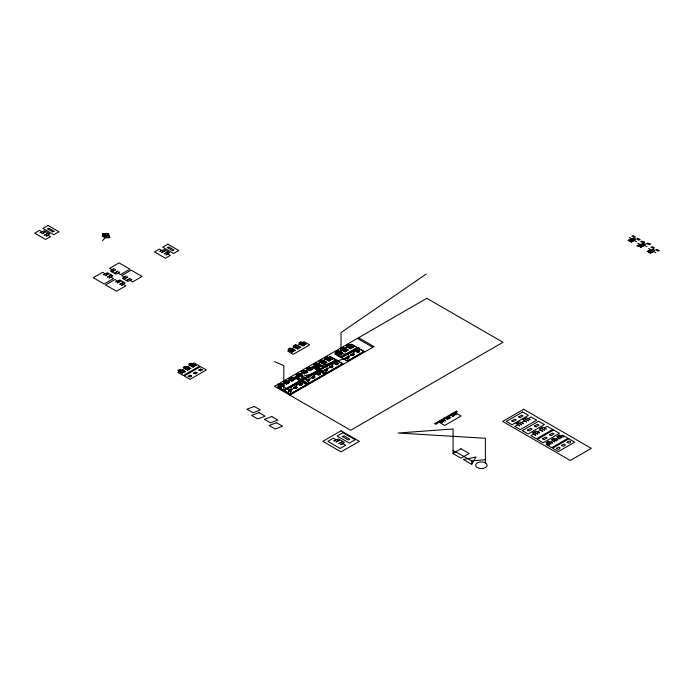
<?xml version="1.0" encoding="UTF-8"?>
<svg xmlns="http://www.w3.org/2000/svg" width="694" height="694" viewBox="0 0 694 694"><rect width="100%" height="100%" fill="white"/><g stroke="black" fill="none" stroke-linecap="round" stroke-linejoin="round"><path stroke-width="1.04" d="M102.643 234.529L103.076 233.826L102.556 233.514M106.876 237.6L107.119 234.945M182.557 373.346L178.861 371.698L177.768 372.331L183.294 375.515L199.62 366.085L194.094 362.901L193.001 363.535L196.15 365.391M183.988 372.539L178.714 369.954L177.89 370.431L179.017 370.874M185.393 371.741L180.596 369.676M187.927 370.249L184.222 368.601L182.279 369.72L185.419 371.576M189.323 369.468L184.075 366.857L183.251 367.334L184.378 367.785M190.781 368.609L185.949 366.562M188.117 376.252L189.887 375.35M193.253 367.204L189.592 365.504L187.64 366.623L190.781 368.488M189.887 375.228L191.683 375.827M194.71 366.345L189.436 363.76L188.612 364.237L189.74 364.688M189.913 376.981L188.152 376.408M196.142 365.512L191.31 363.465M191.683 375.957L189.913 376.851M193.479 373.155L195.274 372.279M195.248 372.14L197.044 372.73M195.274 373.884L193.496 373.285M197.053 372.843L195.283 373.754M198.848 370.058L200.627 369.165M200.609 369.043L202.414 369.633M200.635 370.787L198.892 370.232M202.405 369.763L200.644 370.657M633.032 238.502L628.209 240.558M634.602 239.716L635.73 239.265L634.906 238.788L629.64 241.391M652.169 249.545L647.329 251.592M653.731 250.76L654.858 250.308L654.034 249.831L648.795 252.46M642.349 243.872L637.049 246.084M179 371.004L182.557 373.233M180.579 369.529L179.26 369.633L183.988 372.409M184.344 367.941L187.918 370.136M185.94 366.432L184.621 366.536L189.349 369.312M189.731 364.81L193.279 367.039M191.301 363.344L189.983 363.439L194.71 366.215M628.191 240.419L631.34 238.562L629.389 237.435M629.631 241.243L634.359 238.476L633.041 238.372M631.063 242.067L634.628 239.855M637.049 245.971L640.12 244.158L637.647 243.334M638.87 246.578L643.876 243.646L642.358 243.75M640.683 247.185L644.57 244.878M647.329 251.462L650.478 249.606L648.526 248.478M648.76 252.286L653.488 249.519L652.169 249.415M650.191 253.119L653.783 250.933M644.544 244.722L645.611 244.227L644.57 243.88L638.87 246.708M102.512 240.731L107.613 234.719M294.308 346.748L293.241 346.115L295.497 344.814L300.762 347.416L297.631 345.412M448.48 416.877L451.655 414.899L450.276 414.639L447.647 416.148L448.524 416.903M47.686 228.838L49.213 228.317M49.196 228.517L54.167 231.18M52.64 231.701L47.704 229.046M54.123 231.397L52.64 231.883M102.105 235.934L105.219 237.548L110.103 237.209M290.508 394.105L290.508 390.8L301.795 380.989L301.795 384.294M308.44 383.756L308.44 380.451L319.726 370.639L319.726 373.945M301.743 379.887L301.743 376.582L326.371 370.102L337.657 360.281L337.657 363.595M319.674 369.538L319.674 366.224L347.737 357.766L359.015 347.954L359.015 351.259M102.929 236.012L105.393 234.754L103.059 234.355M284.306 382.429L286.561 384.086M296.876 375.176L299.123 376.833M302.237 372.079L304.493 373.736M307.598 368.982L309.854 370.639M314.807 364.818L318.277 367.187M320.168 361.721L323.638 364.09M325.529 358.625L328.999 360.993M336.165 352.491L339.696 354.816M341.526 349.394L345.065 351.719M346.896 346.297L350.427 348.622M443.119 419.974L446.285 417.988L444.906 417.736L442.286 419.245L443.162 420M440.846 421.336L439.545 420.833L434.444 423.774M426.22 274.035L341.032 332.573L341.032 357.202M103.076 233.826L108.611 233.67M284.228 382.403L283.109 381.874L285.642 380.407L289.424 382.437M296.798 375.15L295.679 374.613L298.212 373.146L299.218 373.754M302.081 372.097L301.04 371.516L303.573 370.049L307.355 372.079M307.52 368.956L306.401 368.419L308.943 366.961L312.716 368.982M314.729 364.792L313.61 364.263L316.143 362.797L321.14 365.53L317.921 363.604L320.359 362.19M320.09 361.695L318.971 361.166L321.504 359.7L322.432 360.351M325.373 358.651L324.332 358.069L326.874 356.603L331.862 359.336M336.096 352.465L334.968 351.927L337.51 350.461L342.506 353.194L339.288 351.268L341.726 349.863L345.005 351.754M341.457 349.368L340.329 348.83L342.871 347.364L343.79 348.015M346.818 346.271L345.699 345.733L348.232 344.267L353.229 347M296.121 345.065L296.581 345.439M294.768 347.061L292.269 348.509L295.314 350.583L290.075 347.946L289.251 348.423L293.961 351.338L288.704 348.735L288.157 349.542L292.53 352.17L288.851 350.479L287.758 351.112L293.284 354.304L309.619 344.875L304.093 341.682L302.992 342.316L306.089 344.363L300.797 341.752L299.973 342.229L304.649 345.187L299.426 342.541L298.88 343.357L303.261 345.976L299.582 344.285L297.084 345.725M279.135 385.994L277.548 386.905L283.568 390.384L300.381 380.668L294.369 377.198L292.781 378.109M284.497 382.897L282.059 384.303L284.124 385.491L281.252 384.19M289.858 379.8L287.42 381.206L289.485 382.394M297.067 375.645L295.479 376.556L301.491 380.026L318.312 370.318L312.3 366.848L310.712 367.759M302.428 372.548L299.99 373.953L302.055 375.142L299.183 373.84M307.789 369.451L305.351 370.856L307.416 372.045M314.998 365.287L313.41 366.206L319.422 369.676L336.243 359.969L330.231 356.49L328.644 357.41M323.283 360.507L325.72 359.093M347.087 346.766L344.649 348.171L347.928 350.062M319.726 370.639L291.064 387.183L291.064 390.488M319.674 366.224L326.926 366.475L337.657 360.281M341.032 353.897L348.293 354.14L359.015 347.954M289.901 395.164L373.997 346.61L358.581 337.709M456.583 410.995L453.017 413.06L453.885 413.806M435.494 424.381L440.803 421.31M453.85 413.78L457.632 411.603M281.209 384.146L280.281 383.504L277.747 384.97L281.191 387.183M291.931 377.961L291.012 377.31L288.47 378.777L291.922 380.989M104.074 236.784L107.301 235.171M343.834 348.058L347.868 350.097M322.476 360.394L326.501 362.433M291.974 378.004L294.785 379.34M104.777 234.876L105.393 234.754M453.078 450.415L471.825 460.937L485.401 459.723M295.436 344.849L296.017 345.005M641.568 241.07L644.743 242.128L643.694 242.735L640.527 241.677M650.842 244.158L647.676 243.108L646.626 243.707L649.792 244.765M646.921 246.422L644.448 245.598L640.692 247.324M274.486 361.635L283.811 365.608L283.811 390.236M358.512 350.617L359.57 351.225M357.722 352.274L356.699 351.685M353.151 353.714L354.2 354.322L352.361 355.363L351.338 354.781M347.781 356.811L348.839 357.419M346.991 358.46L345.959 357.861M336.356 364.602L335.341 364.02M331.784 366.05L332.842 366.658M325.651 370.804L324.592 370.197M319.214 373.303L320.272 373.91M313.063 378.057L312.031 377.449M308.492 379.497L309.55 380.104M300.493 385.309L299.478 384.719M295.922 386.749L296.98 387.365M290.56 389.846L291.619 390.462L289.849 391.477M289.771 391.503L288.747 390.913L290.5 389.881M359.509 351.259L357.8 352.248M356.742 351.632L358.451 350.644M351.372 354.729L353.09 353.74M348.787 357.453L347.078 358.442M346.011 357.826L347.729 356.837M338.152 363.595L336.443 364.584M335.376 363.968L337.171 362.962L338.204 363.561M332.79 366.692C331.038 368.314 328.765 367.204 331.723 366.076M327.421 369.789L325.712 370.778M324.653 370.162L326.44 369.156L327.481 369.755M320.22 373.945C318.477 375.575 316.186 374.456 319.153 373.337M312.083 377.415L313.879 376.408L314.911 377.007L313.141 378.03M309.489 380.139L307.72 381.162L306.679 380.564M306.722 380.512L308.431 379.523M299.513 384.676L301.309 383.661L302.341 384.268L300.58 385.291M296.928 387.399L295.158 388.414L294.117 387.816M294.152 387.773L295.861 386.784M632.859 235.431L635.357 236.88L634.307 237.487L631.809 236.038M640.172 239.656L637.673 238.216L636.624 238.823L639.122 240.263M651.987 246.483L654.485 247.923L653.436 248.53L650.937 247.09M659.3 250.699L656.802 249.259L655.752 249.866L658.25 251.306M636.702 241.659L634.75 240.532L631.054 242.18M655.839 252.703L653.887 251.575L650.2 253.249M357.358 338.412L372.782 347.312M353.289 346.965L350.01 345.074L351.598 344.163L357.61 347.633L340.789 357.341L334.777 353.871L336.356 352.951L339.635 354.851M346.991 344.987L351.858 347.789M346.931 345.022L351.797 347.833M455.49 412.835L461.016 416.027L444.689 425.457L439.163 422.264M454.397 413.468L456.244 414.734L452.74 413.216L451.915 413.693L454.778 415.602L451.369 414.006L450.545 414.483L453.408 416.348L450.979 415.437M336.269 351.181L341.136 353.983M336.208 351.216L341.066 354.018M449.035 416.565L450.909 417.788L447.977 416.582M448.064 416.53L446.554 416.782L449.417 418.699L446.008 417.103L445.184 417.58L448.046 419.445L445.617 418.534M443.666 419.662L445.522 420.928L442.607 419.679M442.703 419.627L441.193 419.879L444.056 421.796L440.647 420.2L439.823 420.677L442.685 422.542L440.256 421.631M325.573 357.358L330.491 360.125M294.612 345.326L299.322 348.241L294.065 345.638M320.212 360.455L325.13 363.222M293.18 346.15L297.917 349.03L294.221 347.382M314.842 363.552L319.769 366.319M307.642 367.707L311.285 369.815M302.28 370.804L305.924 372.912M296.911 373.901L300.554 376.001M301.743 376.582L308.44 380.451M289.71 378.057L293.354 380.165M284.349 381.153L287.993 383.262M279.04 384.216L282.692 386.324M283.811 386.931L290.508 390.8M278.979 384.25L282.623 386.358M108.299 233.878L109.105 237.096M485.401 462.889L485.401 438.261L398.139 433.03L453.078 428.953L453.078 453.581M471.825 460.937L471.825 464.104M353.654 351.051L353.654 354.356M348.293 354.14L348.293 357.453M347.737 357.766L347.737 361.071M332.287 363.378L332.287 366.692M326.926 366.475L326.926 369.781M326.371 370.102L326.371 373.407M314.356 373.736L314.356 377.042M308.995 376.833L308.995 380.139M296.425 384.086L296.425 387.391M102.816 233.67L102.79 234.468L104.959 234.841L102.521 235.977L105.089 237.686L108.672 237.799L109.374 237.131L108.524 233.731L102.816 233.67M40.174 232.663L44.355 230.755L45.578 231.458L41.926 233.765L46.064 231.735L48.094 232.906L44.442 235.223L48.58 233.193L49.803 233.895L46.125 236.168L48.268 235.344L50.506 236.637L45.596 239.465L34.7 233.175L39.61 230.339L41.848 231.631L40.174 232.663M288.383 390.843C292.426 393.654 292.816 387.321 288.383 390.843M293.753 387.746C297.683 390.531 298.177 384.276 293.753 387.746M299.114 384.649C303.131 387.469 303.564 381.11 299.114 384.649M306.314 380.494C310.426 383.314 310.565 376.989 306.314 380.494M311.684 377.397C315.692 380.217 316.134 373.849 311.684 377.397M317.045 374.3C321.07 377.12 321.417 370.813 317.045 374.3M324.245 370.145C328.331 372.947 328.592 366.649 324.28 370.093M329.615 367.048C333.727 369.859 333.857 363.543 329.615 367.048M334.976 363.951C338.984 366.753 339.427 360.472 335.002 363.899M345.612 357.809C349.811 360.594 349.811 354.296 345.612 357.809M350.973 354.712C355.05 357.514 355.423 351.233 350.999 354.66M356.334 351.615C360.55 354.408 360.55 348.11 356.334 351.615M511.764 420.902L513.213 421.674L516.189 419.879L514.731 419.159L511.764 420.902M518.67 416.921L520.127 417.693L523.094 415.888L521.636 415.168L518.67 416.921M527.596 430.046L529.184 430.896L532.151 429.092L530.563 428.302L527.596 430.046M534.501 426.064L536.089 426.905L539.056 425.101L537.468 424.312L534.536 426.012M542.63 438.799L544.217 439.649L547.184 437.845L545.597 437.055L542.63 438.799M549.544 434.817L551.123 435.659L554.09 433.863L552.502 433.065L549.544 434.817M556.319 448.55C560.778 451.473 561.351 444.464 556.319 448.55M561.68 445.453C565.992 448.385 566.738 441.349 561.68 445.453M567.041 442.364C571.414 445.253 572.151 438.322 567.067 442.312M159.976 251.41L164.157 249.51L165.372 250.213L161.737 252.547L165.857 250.499L167.887 251.67L164.226 253.961L168.373 251.948L169.596 252.651L165.927 254.95L168.061 254.099L170.299 255.392L165.389 258.229L154.493 251.939L159.412 249.103L161.65 250.395L160.002 251.367M279.3 385.508L281.556 387.295L279.135 386.272L278.034 386.905L283.568 390.097L299.895 380.668L294.369 377.475L293.276 378.109L294.985 379.531L291.081 377.553L290.257 378.022L293.753 380.243L289.71 378.343L289.164 379.15L292.278 381.11L289.858 380.086L287.906 381.206L289.78 382.299L289.467 382.646L285.72 380.642L284.896 381.119L288.392 383.34L284.349 381.44L283.794 382.247L286.917 384.198L284.497 383.175L282.545 384.303L284.419 385.396L284.098 385.743L280.931 383.903L279.535 384.216L282.744 386.567L278.979 384.537L278.164 385.005L279.3 385.508M297.232 375.159L299.522 376.911L297.067 375.922L295.965 376.556L301.491 379.748L317.826 370.318L312.3 367.126L311.207 367.759L312.916 369.182L309.012 367.195L308.188 367.673L311.684 369.893L307.642 367.985L307.095 368.8L310.253 370.717L307.789 369.728L305.837 370.856L307.754 371.984L307.312 372.288L303.651 370.292L302.827 370.769L306.323 372.982L302.28 371.082L301.725 371.897L304.848 373.849L302.428 372.825L300.476 373.953L302.35 375.038L302.029 375.393L298.281 373.389L297.466 373.866L300.953 376.079L296.911 374.179L296.095 374.656L297.223 375.202M315.163 364.81L318.676 367.256L314.998 365.573L313.896 366.206L319.422 369.39L335.757 359.969L330.231 356.777L329.138 357.41L332.226 359.449L326.943 356.846L326.119 357.323L330.83 360.238L325.573 357.636L325.026 358.442L329.398 361.071L325.72 359.379L323.768 360.507L326.926 362.372L326.388 362.624L321.582 359.943L320.758 360.42L325.469 363.335L320.212 360.733L319.656 361.539L324.003 364.203L320.359 362.476L318.407 363.604L321.539 365.426L321.105 365.738L316.794 363.196L315.397 363.509L319.83 366.562L314.842 363.829L314.026 364.307L315.163 364.81M336.521 352.474L340.06 354.886L336.356 353.237L335.263 353.871L340.789 357.063L357.124 347.633L351.598 344.441L350.496 345.074L353.541 347.147L348.301 344.51L347.486 344.987L352.162 347.946L346.931 345.3L346.384 346.115L350.722 348.77L347.087 347.043L345.135 348.171L348.267 350.002L347.824 350.305L342.94 347.607L342.116 348.084L346.835 350.999L341.569 348.397L341.023 349.212L345.395 351.832L341.726 350.14L339.774 351.268L342.897 353.099L342.463 353.402L338.16 350.86L336.755 351.181L341.188 354.226L336.208 351.494L335.384 351.971L336.521 352.474M334.022 440.759L334.621 440.994L338.308 438.868L339.678 439.658L336 442.043L340.233 439.979L342.515 441.297L338.837 443.674L343.062 441.61L344.432 442.408L340.719 444.75L343.122 443.796L345.638 445.253L340.112 448.437L327.854 441.367L333.38 438.174L335.905 439.623L334.022 440.759M517.308 424.086L519.728 425.916L517.325 424.962L514.809 426.411L520.335 429.603L536.67 420.174L531.144 416.981L528.62 418.439L530.199 419.844L526.208 417.684L524.837 418.473L528.516 420.859L524.291 418.794L522.92 419.584L526.599 421.961L524.23 420.972L521.715 422.429L523.528 423.479L523.215 423.834L519.303 421.666L517.932 422.464L521.645 424.806L517.386 422.776L516.015 423.566L517.308 424.086M533.565 433.481L535.759 435.233L533.4 434.236L530.875 435.693L536.401 438.886L552.736 429.456L547.21 426.263L544.695 427.721L546.343 429.109L542.413 427.105L541.103 427.86L544.59 430.133L540.557 428.181L539.247 428.935L542.673 431.243L540.305 430.254L537.789 431.703L539.602 432.761L539.281 433.108L535.508 431.095L534.198 431.85L537.685 434.123L533.651 432.171L532.341 432.926L533.565 433.481M547.245 443.232L549.448 444.984L547.08 443.987L546.169 444.516L551.695 447.708L568.022 438.278L562.496 435.086L561.585 435.615L563.355 436.96L559.303 434.999L558.297 435.58L561.819 437.819L557.75 435.901L556.744 436.483L560.127 438.825L557.803 437.801L556.224 438.712L558.071 439.805L557.638 440.117L553.942 438.096L552.936 438.677L556.423 440.95L552.389 438.998L551.383 439.58L554.81 441.887L552.441 440.898L550.854 441.809L552.71 442.902L552.277 443.206L548.572 441.193L547.575 441.774L551.097 444.013L547.019 442.095L546.013 442.677L547.245 443.232M167.454 247.637L172.528 250.716L173.986 250.092L168.842 246.986L167.454 247.637M342.437 436.526L348.145 439.987L349.776 439.285L344.077 435.823L342.437 436.526M106.564 273.349L103.415 274.789L104.881 273.557L102.643 272.265L93.239 277.695L104.135 283.985L113.538 278.554L111.292 277.262L109.132 278.034L112.827 275.813L111.613 275.11L107.457 277.123L111.118 274.833L109.088 273.662L105.011 275.735L108.602 273.375L107.388 272.673L106.564 273.349M111.855 270.365L110.346 271.042L111.561 271.744L115.646 269.662L112.046 272.022L114.076 273.193L118.058 271.076L114.571 273.479L115.785 274.182L119.758 272.065L118.292 273.297L120.53 274.59L129.934 269.159L119.038 262.87L109.635 268.3L111.873 269.593L114.007 268.743L111.855 270.365M118.917 280.602L115.768 282.05L117.234 280.818L114.996 279.526L105.592 284.948L116.488 291.237L125.892 285.815L123.653 284.523L121.485 285.286L125.18 283.074L123.966 282.371L119.81 284.384L123.48 282.085L121.45 280.914L117.364 282.987L120.956 280.636L119.741 279.934L118.917 280.602M123.974 277.652L122.465 278.329L123.679 279.031L127.765 276.958L124.174 279.309L126.204 280.48L130.177 278.363L126.69 280.766L127.904 281.469L131.877 279.352L130.411 280.584L132.649 281.877L142.053 276.446L131.157 270.157L121.754 275.587L123.992 276.88L126.135 276.03L123.974 277.652M475.858 457.112L471.694 464.329L463.358 459.523L475.858 457.112M48.051 225.472L42.907 228.439L53.802 234.728L58.947 231.761L48.051 225.472M167.844 244.236L162.7 247.203L173.595 253.492L178.74 250.525L167.844 244.236M200.54 366.614L184.205 376.044L189.991 379.384L206.326 369.954L200.54 366.614M426.827 298.307L274.486 386.263L350.661 430.245L503.003 342.289L426.827 298.307M300.814 380.919L283.993 390.627L290.266 394.253L307.086 384.537L300.814 380.919M318.746 370.561L301.925 380.277L308.197 383.895L325.018 374.187L318.746 370.561M336.668 360.212L319.856 369.919L326.128 373.546L342.949 363.838L336.668 360.212M358.035 347.876L341.214 357.592L347.494 361.21L364.315 351.502L358.035 347.876M300.814 381.197L284.479 390.627L290.266 393.966L306.601 384.537L300.814 381.197M318.746 370.848L302.411 380.277L308.197 383.617L324.532 374.187L318.746 370.848M336.668 360.49L320.342 369.919L326.128 373.268L342.463 363.838L336.668 360.49M358.035 348.162L341.7 357.592L347.494 360.932L363.821 351.502L358.035 348.162M341.092 430.774L322.805 441.332L341.092 451.881L359.371 441.332L341.092 430.774M342.871 432.692L337.084 436.032L349.342 443.11L355.128 439.77L342.871 432.692M523.675 409.295L502.656 421.432L570.294 460.486L591.314 448.35L523.675 409.295M522.643 412.002L506.308 421.432L512.094 424.771L528.429 415.35L522.643 412.002M460.998 448.801L452.896 453.477L460.998 458.161L469.109 453.477L460.998 448.801M538.596 421.215L522.27 430.644L528.056 433.993L544.382 424.563L538.596 421.215M553.63 429.968L537.303 439.397L543.09 442.746L559.425 433.316L553.63 429.968M568.915 438.799L552.589 448.229L558.375 451.568L574.71 442.139L568.915 438.799M254.282 406.458L246.891 409.234L252.98 412.748L260.371 409.981L254.282 406.458M259.027 412.635L251.636 415.402L257.734 418.924L265.117 416.148L259.027 412.635M271.779 416.565L264.388 419.332L270.478 422.854L277.869 420.078L271.779 416.565M276.524 422.733L269.133 425.5L275.232 429.022L282.614 426.255L276.524 422.733M485.427 462.898L484.421 462.438A5.734 3.314 0 0 0 475.676 464.867A5.734 3.314 0 0 0 483.267 468.363A5.734 3.314 0 0 0 485.427 462.898M346.497 350.886L341.63 348.084L346.436 350.93"/></g></svg>
